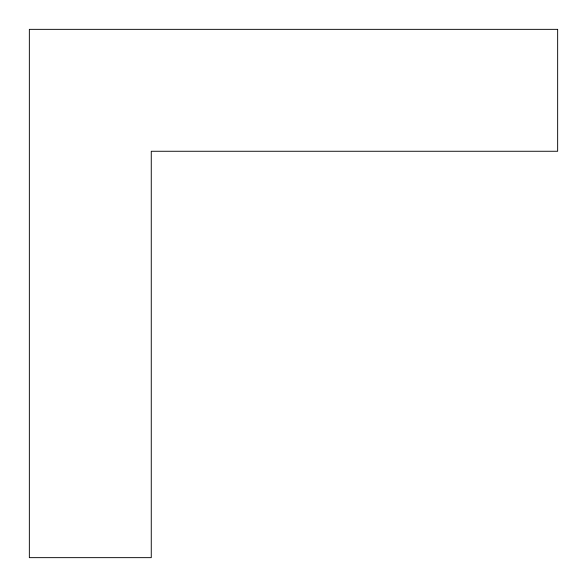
<?xml version="1.0" encoding="UTF-8"?>
<svg xmlns="http://www.w3.org/2000/svg" width="587" height="587" viewBox="0 0 587 587"><rect width="100%" height="100%" fill="white"/><g stroke="black" fill="none" stroke-linecap="round" stroke-linejoin="round"><path stroke-width="0.88" d="M557.65 29.35L29.35 29.35L29.35 557.65L151.263 557.65L151.263 151.263L557.65 151.263L557.65 29.35"/></g></svg>
